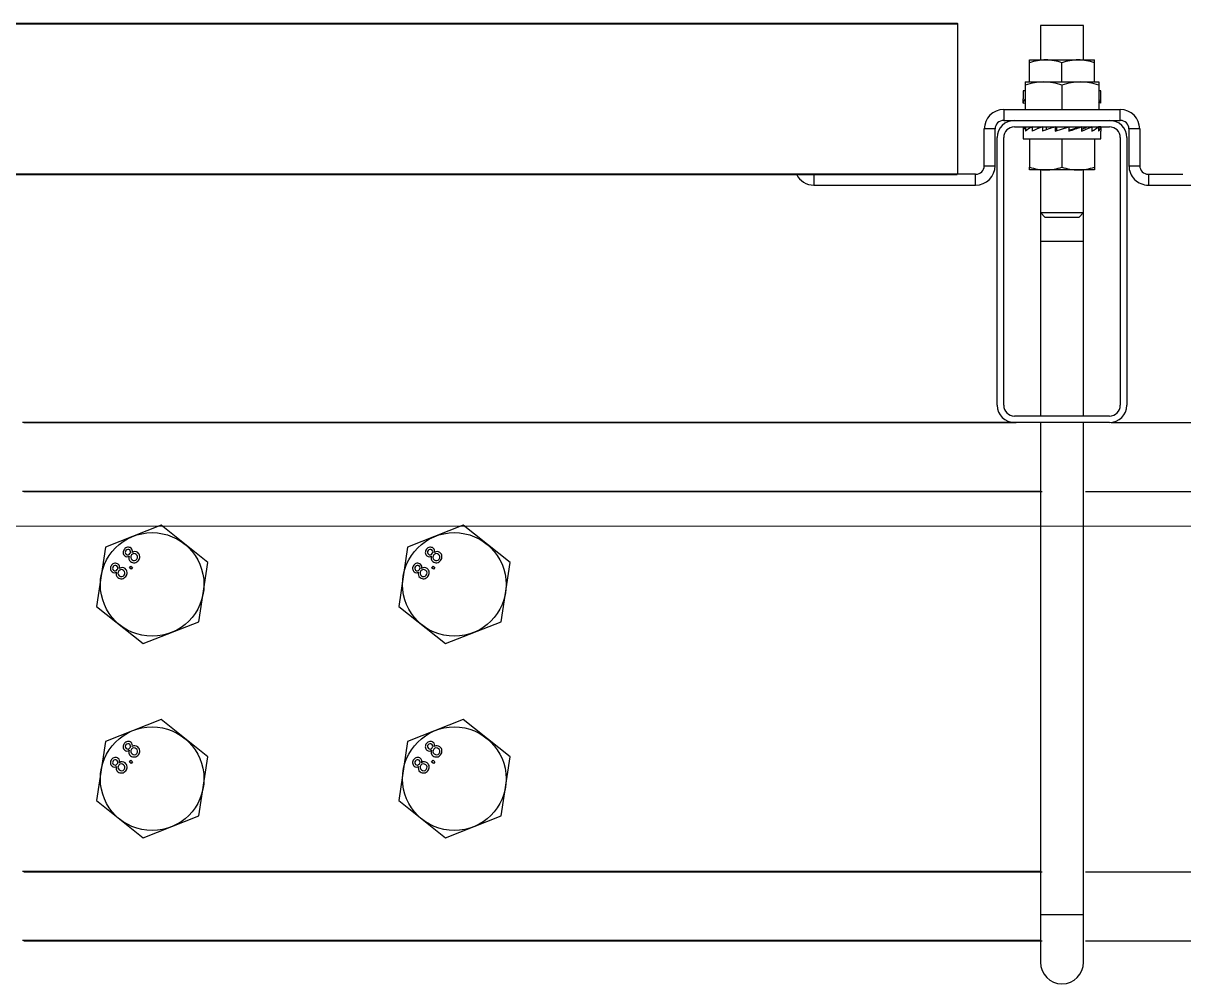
# Model space of a CAD drawing. Header units: feet. Extents: x 0.3 to 98.5, y -18.6 to 31.5.
# Drawn here: x 84.8979 to 85.1154, y -4.9045 to -4.7245 of the extents above; entities that cross this region are included whole.
import ezdxf

# ---------------------------------------------------------------- set-up
doc = ezdxf.new("R2010")
doc.units = ezdxf.units.FT
doc.header["$MEASUREMENT"] = 0
doc.layers.add('ATI CENTER SUPPORT', color=7, linetype='Continuous')

msp = doc.modelspace()

# ---------------------------------------------------------------- linework, layer by layer
at = {"color": 7, "linetype": 'Continuous', "lineweight": 25}
for p, q in [((85.08851998056599, -4.72489157488269), (85.08851998056599, -4.731362164530575)), ((85.09660821762591, -4.724891574882703), (85.08851998056612, -4.724891574882703)), ((85.09660821762583, -4.731362164530575), (85.09660821762583, -4.72489157488269)), ((85.08649792130137, -4.735487165431088), (85.08649792130134, -4.731362164530578)), ((85.08649792130134, -4.731362164530578), (85.0986302768911, -4.731362164530583)), ((85.09256409909614, -4.735487165431088), (85.09256409909618, -4.731903973677673)), ((85.09863027689103, -4.735487165431088), (85.0986302768911, -4.731362164530583)), ((85.08568909759538, -4.735487165431056), (85.08568909759542, -4.736101215797774)), ((85.08568909759538, -4.735487165431056), (85.0994391005971, -4.735487165431088)), ((85.0994391005971, -4.735487165431088), (85.09943910059705, -4.740663637149378)), ((85.08528468574232, -4.737185695213652), (85.08528468574232, -4.738641577884417)), ((85.08568909759538, -4.737185695213652), (85.08528468574232, -4.737185695213652)), ((85.08568909759542, -4.736101215797774), (85.08568909759538, -4.740663637149355)), ((85.09256409909625, -4.736101215797794), (85.09256409909625, -4.740663637149375)), ((85.09984351245002, -4.737185695213652), (85.0994391005971, -4.737185695213652)), ((85.09984351245002, -4.739450401590398), (85.09984351245002, -4.737185695213652)), ((85.08528468574244, -4.739450401590398), (85.08528468574232, -4.738641577884417)), ((85.08528468574244, -4.739450401590398), (85.08568909759538, -4.73942793426523)), ((85.09984351245002, -4.739450401590398), (85.09943910059705, -4.739427934265234)), ((85.08164497914821, -4.740663637145497), (85.08164497914825, -4.742685696410451)), ((85.08164497914821, -4.740663637145497), (85.10348321920974, -4.7406636371455)), ((85.10348321920976, -4.742685696410451), (85.10348321920974, -4.7406636371455)), ((85.0800273317363, -4.744303343822418), (85.07800527247134, -4.744303343822418)), ((85.0780052724713, -4.751178345323262), (85.07800527247134, -4.744303343822418)), ((85.08002733173623, -4.75117834532327), (85.0800273317363, -4.744303343822418)), ((85.08164497914825, -4.742685696410451), (85.10348321920976, -4.742685696410451)), ((85.08366703833038, -4.743898931973309), (85.101461159862, -4.743898931973309)), ((85.08528469585265, -4.743898931973309), (85.08528469585265, -4.746163638350055)), ((85.08528469585265, -4.743898931973309), (85.08569907418011, -4.743921952991498)), ((85.08572369819417, -4.743898931973309), (85.08572369819422, -4.744707755679291)), ((85.08572369819417, -4.743898931973309), (85.08685411452201, -4.743965763302741)), ((85.08667101968466, -4.743898931973309), (85.08667101968466, -4.743954938555159)), ((85.08698775505759, -4.743898931973309), (85.08698775505762, -4.744707755679291)), ((85.08698775505759, -4.743898931973309), (85.0880497407255, -4.743975949963978)), ((85.0880497407255, -4.743975949963978), (85.0880497407255, -4.744235370708243)), ((85.08892440252956, -4.743898931973312), (85.08892440252956, -4.744707755679291)), ((85.08892440252956, -4.743898931973312), (85.08961756444558, -4.743975949963975)), ((85.08961756444558, -4.743975949963975), (85.08961756444558, -4.744460821129912)), ((85.09130005234306, -4.743898931973309), (85.09130005234306, -4.744707755679286)), ((85.09130005234306, -4.744707755679306), (85.09382816606983, -4.743898931973312)), ((85.09130005234306, -4.743898931973309), (85.09154078495024, -4.743975949963975)), ((85.09154078495024, -4.743975949963975), (85.09154078495015, -4.744630737688621)), ((85.09382816606991, -4.743898931973302), (85.09382816606983, -4.744707755679286)), ((85.09620381588341, -4.743898931973309), (85.09551065396734, -4.743975949963978)), ((85.09620381588341, -4.743898931973309), (85.09620381588341, -4.744707755679286)), ((85.09814046335538, -4.743898931973309), (85.09707847768743, -4.743975949963978)), ((85.09814046335538, -4.743898931973309), (85.09814046335538, -4.744707755679286)), ((85.09940452021876, -4.743898931973309), (85.09814046335538, -4.74397366426315)), ((85.09845719872823, -4.743954938555168), (85.09845719872823, -4.743898931973309)), ((85.09940452021876, -4.743898931973309), (85.09940452021876, -4.744707755679295)), ((85.09984352256026, -4.743898931973309), (85.09940452021876, -4.743923320992284)), ((85.09984352256026, -4.743898931973309), (85.09984352256039, -4.744707755679295)), ((85.10712292588671, -4.744303343822418), (85.10510086662174, -4.744303343822418)), ((85.10510086662174, -4.744303343822418), (85.10510086662171, -4.75117834532327)), ((85.10712292588671, -4.744303343822418), (85.10712292588667, -4.75117834532327)), ((85.08043174350645, -4.796068061009168), (85.08043174350645, -4.745920991238259)), ((85.08164497906542, -4.796068061009168), (85.08164497906542, -4.745920991238259)), ((85.08528469585265, -4.746163638350055), (85.09984352256032, -4.746163638350055)), ((85.08649793141161, -4.746163638350059), (85.08649793141159, -4.751445359886043)), ((85.09256410920646, -4.746163638350064), (85.09256410920646, -4.75144535988604)), ((85.09863028700134, -4.746163638350055), (85.09863028700134, -4.751987169033132)), ((85.09984352256032, -4.746163638350055), (85.09984352256032, -4.744707755679295)), ((85.10348321912699, -4.745920991238259), (85.10348321912699, -4.796068061009168)), ((85.1046964546859, -4.745920991238259), (85.1046964546859, -4.796068061009168)), ((85.0763876250594, -4.752795992735228), (84.53520451067875, -4.752795992735228)), ((84.53888465862381, -4.752674669183218), (85.07270830457219, -4.752674669183214)), ((84.53901967145195, -4.752811894418978), (85.07290473806242, -4.752811894418969)), ((85.04605673608509, -4.752795992735225), (85.04605673608502, -4.754818052000175)), ((85.07258698101627, -4.75279599273911), (85.07270830457219, -4.752674669183214)), ((85.07638762505933, -4.754818052000191), (85.0763876250594, -4.752795992735228)), ((85.0780052724713, -4.751178345323262), (85.08002733173623, -4.75117834532327)), ((85.08649793141161, -4.751987169033129), (85.08649793141159, -4.751445359886043)), ((85.09863028700134, -4.751987169033132), (85.08649793141161, -4.751987169033129)), ((85.08851998056633, -4.751987169033132), (85.08851998056599, -4.798090120274127)), ((85.09660821762583, -4.798090120274127), (85.09660821762613, -4.751987169033132)), ((85.10510086662171, -4.75117834532327), (85.10712292588667, -4.75117834532327)), ((85.10874057329873, -4.752795992735228), (85.10874057329862, -4.754818052000191)), ((85.10874057329873, -4.752795992735228), (85.11521116286062, -4.752795992735233)), ((85.04605673608502, -4.754818052000175), (85.07638762505933, -4.754818052000191)), ((85.10874057329862, -4.754818052000191), (85.13907146227295, -4.754818052000195)), ((85.0885199805663, -4.759974303129708), (85.0894299072355, -4.760884229798938)), ((85.08851998056633, -4.759974303129708), (85.09660821762613, -4.759974303129708)), ((85.09569829095693, -4.760884229798938), (85.0894299072355, -4.760884229798938)), ((85.09569829095693, -4.760884229798938), (85.09660821762613, -4.759974303129708)), ((85.101461159862, -4.798090120274127), (85.08366703833038, -4.798090120274127)), ((85.101461159862, -4.799303355833103), (84.89783979187982, -4.799303355833103)), ((85.0839911094851, -4.799345760312714), (84.89805796706507, -4.799345760312718)), ((85.08851998056599, -4.799303355833103), (85.08851998056615, -4.900406319080886)), ((85.09660821762594, -4.900406319080886), (85.09660821762583, -4.799303355833103)), ((86.76670707877474, -4.799345760312714), (85.10179537121837, -4.799345760312718)), ((84.92376842110156, -4.818551060791902), (84.91333814316822, -4.822651657505265)), ((84.9325347809927, -4.825533648094031), (84.92376842110156, -4.818551060791902)), ((84.9803860805203, -4.818551060791902), (84.96995580258694, -4.822651657505265)), ((84.98915244041143, -4.825533648094031), (84.9803860805203, -4.818551060791902)), ((84.91333814316822, -4.822651657505265), (84.91167422512594, -4.833734841520782)), ((84.96995580258694, -4.822651657505265), (84.9682918845447, -4.833734841520782)), ((84.91784250947964, -4.826511863714138), (84.91810799451811, -4.826178557835907)), ((84.91817581535784, -4.826777348752625), (84.91784250947964, -4.826511863714138)), ((84.91810799451811, -4.826178557835907), (84.91844130039634, -4.82644404287443)), ((84.91844130039634, -4.82644404287443), (84.91817581535784, -4.826777348752625)), ((84.93087086295046, -4.836616832109552), (84.9325347809927, -4.825533648094031)), ((84.97446016889839, -4.826511863714138), (84.97472565393687, -4.826178557835907)), ((84.9747934747766, -4.826777348752625), (84.97446016889839, -4.826511863714138)), ((84.97472565393687, -4.826178557835907), (84.97505895981513, -4.82644404287443)), ((84.97505895981513, -4.82644404287443), (84.9747934747766, -4.826777348752625)), ((84.9874885223692, -4.836616832109552), (84.98915244041143, -4.825533648094031)), ((84.91167422512594, -4.833734841520782), (84.92044058501713, -4.840717428822917)), ((84.9682918845447, -4.833734841520782), (84.97705824443587, -4.840717428822917)), ((84.92044058501713, -4.840717428822917), (84.93087086295046, -4.836616832109552)), ((84.97705824443587, -4.840717428822917), (84.9874885223692, -4.836616832109552)), ((84.92376842110156, -4.854948127561114), (84.91333814316822, -4.859048724274471)), ((84.9325347809927, -4.861930714863238), (84.92376842110156, -4.854948127561114)), ((84.9803860805203, -4.854948127561114), (84.96995580258694, -4.859048724274471)), ((84.98915244041143, -4.861930714863238), (84.9803860805203, -4.854948127561114)), ((84.91333814316822, -4.859048724274471), (84.91167422512594, -4.870131908289991)), ((84.96995580258694, -4.859048724274471), (84.9682918845447, -4.870131908289991)), ((84.91784250947964, -4.862908930483345), (84.91810799451811, -4.862575624605117)), ((84.91817581535784, -4.863174415521835), (84.91784250947964, -4.862908930483345)), ((84.91810799451811, -4.862575624605117), (84.91844130039634, -4.862841109643636)), ((84.91844130039634, -4.862841109643636), (84.91817581535784, -4.863174415521835)), ((84.93087086295046, -4.87301389887875), (84.9325347809927, -4.861930714863238)), ((84.97446016889839, -4.862908930483345), (84.97472565393687, -4.862575624605117)), ((84.9747934747766, -4.863174415521835), (84.97446016889839, -4.862908930483345)), ((84.97472565393687, -4.862575624605117), (84.97505895981513, -4.862841109643636)), ((84.97505895981513, -4.862841109643636), (84.9747934747766, -4.863174415521835)), ((84.9874885223692, -4.87301389887875), (84.98915244041143, -4.861930714863238)), ((84.91167422512594, -4.870131908289991), (84.92044058501713, -4.87711449559212)), ((84.9682918845447, -4.870131908289991), (84.97705824443587, -4.87711449559212)), ((84.92044058501713, -4.87711449559212), (84.93087086295046, -4.87301389887875)), ((84.97705824443587, -4.87711449559212), (84.9874885223692, -4.87301389887875)), ((85.08851998056649, -4.896362200550983), (84.89783979187982, -4.896362200550983)), ((85.08884681723075, -4.896459915221399), (84.89805796706507, -4.896459915221399)), ((85.98229704238722, -4.896459915221395), (85.09693966347315, -4.896459915221399))]:
    msp.add_line(p, q, dxfattribs=at)
at = {"color": 8, "linetype": 'Continuous', "lineweight": 25}
for p, q in [((85.08851998056612, -4.765332760181849), (85.09660821762591, -4.765332760181849)), ((85.08851998056599, -4.812244535128816), (84.89783979187982, -4.812244535128816)), ((85.08884681723025, -4.81229431430054), (84.89805796706507, -4.81229431430054)), ((85.98229704238676, -4.812294314300535), (85.09693966347265, -4.81229431430054)), ((85.08851998056599, -4.88342102125527), (84.89783979187982, -4.88342102125527)), ((85.08884681723025, -4.883511361233579), (84.89805796706507, -4.883511361233579)), ((85.98229704238676, -4.883511361233573), (85.09693966347265, -4.883511361233579)), ((85.09660821762583, -4.891509258315062), (85.08851998056599, -4.891509258315062))]:
    msp.add_line(p, q, dxfattribs=at)
at = {"color": 7, "linetype": 'Continuous', "lineweight": 25}
for centre, radius in [((84.92210450305932, -4.8296342448074), 0.009705884471790579), ((84.9787221624781, -4.8296342448074), 0.009705884471792369), ((84.92210450305932, -4.866031311576611), 0.009705884471792827), ((84.9787221624781, -4.866031311576611), 0.009705884471794617)]:
    msp.add_circle(centre, radius, dxfattribs=at)
for centre, radius, start, end in [((85.08966056041407, -4.740848032484427), 0.009486752557978845, 90.78245018507972, 109.473707815577), ((85.08943564026838, -4.740656688644257), 0.009295013390171157, 70.33172607780537, 89.41211592169513), ((85.09574216691098, -4.740934403533819), 0.009573336848865284, 90.86772227456395, 109.3884357265494), ((85.09546810399104, -4.740845422590152), 0.009484136550286218, 70.52369126428171, 89.22015073529651), ((85.08927934232275, -4.746270958626821), 0.01078487489084618, 90.81149553532596, 109.4446624650777), ((85.08895478101503, -4.746377732715192), 0.01089192255596222, 70.64770595721897, 89.09613604191921), ((85.0961590400534, -4.746297248479028), 0.01081122948244297, 90.83440817254076, 109.4217498277474), ((85.09585477537519, -4.74623782078411), 0.01075165791610498, 70.52629658455047, 89.2175454148977), ((85.08164497914825, -4.744303343822418), 0.003639706676920827, 90.00000000091336, 179.999999973584), ((85.10348321920976, -4.744303343822422), 0.003639706676920827, 3.76347700238235e-08, 90.00000000091336), ((85.08164497914825, -4.744303343822418), 0.001617647411963854, 90.00000000031184, 180.0000000008219), ((85.08366703833038, -4.745920991238259), 0.003235294823927708, 90, 180), ((85.08366703833038, -4.745920991238259), 0.002022059264956973, 90, 180), ((85.101461159862, -4.745920991238259), 0.003235294823930582, 0, 90), ((85.101461159862, -4.745920991238259), 0.002022059264956973, 0, 90), ((85.10348321920976, -4.744303343822422), 0.001617647411966728, 1.791329866792697e-08, 90.00000000020442), ((85.04605673608502, -4.751178345323254), 0.003639706676923701, 206.3878000296617, 270.0000000000748), ((85.07638762505933, -4.751178345323257), 0.001617647411966728, 270.0000000034608, 359.9999999951158), ((85.07638762505933, -4.751178345323257), 0.003639706676926574, 270.0000000000748, 359.9999999848026), ((85.0896601043116, -4.742503910973614), 0.00948413655022645, 250.5236912642016, 269.2201507353713), ((85.0893860413917, -4.742414930029842), 0.009573336848910804, 270.8677222745847, 289.3884357264927), ((85.0956925680343, -4.74269264491944), 0.00929501339018241, 250.3317260778283, 269.4121159216737), ((85.09546764788857, -4.742501301079248), 0.009486752558007539, 270.782450185079, 289.4737078155542), ((85.10874057329862, -4.75117834532327), 0.003639706676923701, 179.999999993848, 270.0000000000748), ((85.10874057329862, -4.75117834532327), 0.001617647411969601, 179.9999999788306, 270.0000000033638), ((85.08366703833038, -4.796068061009168), 0.003235294823930582, 180, 270), ((85.08366703833038, -4.796068061009168), 0.002022059264956973, 180, 270), ((85.101461159862, -4.796068061009168), 0.002022059264956973, 270, 0), ((85.101461159862, -4.796068061009168), 0.003235294823930582, 270, 0), ((84.91762343659722, -4.823525615756838), 0.0008688626994253722, 52.56954782265929, 146.3531102006553), ((84.97424109601597, -4.823525615756834), 0.0008688626994243615, 52.56954782259098, 146.3531102010794), ((84.91752643390552, -4.823634628119732), 0.0008607272757863875, 136.6887328295647, 230.1643582291308), ((84.91740312196399, -4.823773370868851), 0.0006752217047608496, 230.6575862353095, 306.7213837303979), ((84.91753704055068, -4.823603481378925), 0.0004654051527313471, 135.7923489579143, 230.6758705599289), ((84.91759630242026, -4.823544084586537), 0.0004739547591122078, 50.94924399346862, 145.9883552166154), ((84.9175450478325, -4.823604840473182), 0.000469481080608811, 229.8147818374819, 327.0906479652737), ((84.91854536792997, -4.824665977499816), 0.0008178460750375326, 154.5551625790811, 234.8026570458489), ((84.9176106624516, -4.823537809332361), 0.0004600908425225167, 315.5656688605565, 51.8457035714301), ((84.9186843765665, -4.824506210647758), 0.0006026869684153379, 138.8050774587419, 234.3605802686496), ((84.91774267634024, -4.823362212461852), 0.0006666478961573653, 336.5828703369312, 52.17170853373301), ((84.91873289689191, -4.824467981694962), 0.0006170140193257539, 48.70675852739125, 144.4529299850776), ((84.91885213053403, -4.824319911855129), 0.0008530146569091472, 49.13459479537831, 125.6954492634811), ((84.91878952628595, -4.824494335286293), 0.0006024333412707763, 318.2062881880139, 54.41685099851775), ((84.91878928068452, -4.824465185274714), 0.001005123105476274, 318.0288382163902, 51.8444231219141), ((84.97414409332428, -4.823634628119732), 0.0008607272757842965, 136.6887328294125, 230.1643582292987), ((84.97402078138275, -4.823773370868851), 0.0006752217047608496, 230.6575862353095, 306.7213837302067), ((84.97415469996952, -4.823603481378925), 0.0004654051527292873, 135.7923489576825, 230.6758705601941), ((84.97421396183903, -4.823544084586533), 0.0004739547591093704, 50.94924399350671, 145.9883552170907), ((84.97416270725125, -4.823604840473187), 0.0004694810806066157, 229.8147818372452, 327.0906479653733), ((84.97516302734877, -4.824665977499816), 0.000817846075040689, 154.5551625792566, 234.8026570456904), ((84.97422832187036, -4.823537809332361), 0.0004600908425192531, 315.5656688600679, 51.84570357172996), ((84.97530203598527, -4.824506210647758), 0.0006026869684192874, 138.8050774591018, 234.3605802684244), ((84.974360335759, -4.823362212461852), 0.0006666478961573653, 336.5828703369312, 52.17170853373301), ((84.97535055631067, -4.824467981694962), 0.0006170140193288547, 48.70675852756471, 144.452929985024), ((84.97546978995283, -4.824319911855129), 0.0008530146569091472, 49.13459479537831, 125.6954492634811), ((84.97540718570468, -4.824494335286293), 0.0006024333412741204, 318.2062881883701, 54.41685099806703), ((84.97540694010328, -4.824465185274714), 0.001005123105474499, 318.028838216276, 51.84442312204136), ((84.91513706855908, -4.826634381023819), 0.0008607272757349536, 136.6887328281579, 230.1643582322913), ((84.91523407125078, -4.826525368660882), 0.00086886269937196, 52.56954781852019, 146.3531102039553), ((84.91514767520431, -4.826603234283032), 0.0004654051527160056, 135.792348959704, 230.6758705603339), ((84.91520693707389, -4.826543837490568), 0.0004739547590515349, 50.94924398706258, 145.9883552257175), ((84.91515568248609, -4.82660459337732), 0.0004694810805814446, 229.8147818332902, 327.0906479720279), ((84.91522129710528, -4.826537562236467), 0.0004600908424881058, 315.5656688616243, 51.84570357550258), ((84.91535331099395, -4.826361965365946), 0.0006666478960787817, 336.5828703296637, 52.17170853881707), ((84.91634353154551, -4.827467734599061), 0.0006170140193194986, 48.7067585263184, 144.452929986688), ((84.91646276518767, -4.827319664759127), 0.0008530146568081837, 49.13459479055031, 125.6954492700867), ((84.9164001609396, -4.827494088190395), 0.0006024333412329113, 318.2062881850806, 54.41685100126862), ((84.91639991533815, -4.827464938178835), 0.001005123105463848, 318.0288382154102, 51.844423122807), ((84.91871424302549, -4.824559784277383), 0.001004901152299632, 230.4200572762727, 324.9167134504748), ((84.91874067973023, -4.824536906741517), 0.0006138552616110007, 228.4095398998494, 324.2182622798772), ((84.97175472797787, -4.826634381023819), 0.0008607272757370446, 136.68873282831, 230.1643582321521), ((84.9718517306696, -4.826525368660882), 0.0008688626993757819, 52.56954781881682, 146.3531102041813), ((84.9717653346231, -4.82660323428304), 0.0004654051527069669, 135.7923489579565, 230.6758705605002), ((84.97182459649265, -4.826543837490565), 0.0004739547590475753, 50.94924398689471, 145.9883552263029), ((84.97177334190488, -4.826604593377328), 0.0004694810805782967, 229.8147818330902, 327.0906479726135), ((84.97183895652401, -4.826537562236467), 0.0004600908424845554, 315.5656688608834, 51.84570357606319), ((84.9719709704127, -4.826361965365946), 0.0006666478960787817, 336.5828703296637, 52.17170853881707), ((84.9729611909643, -4.827467734599057), 0.0006170140193103782, 48.70675852580015, 144.4529299868728), ((84.9730804246065, -4.827319664759118), 0.0008530146567997843, 49.13459479031807, 125.6954492704149), ((84.97301782035835, -4.827494088190399), 0.0006024333412330036, 318.2062881852762, 54.41685100165122), ((84.97301757475691, -4.827464938178835), 0.001005123105462072, 318.0288382154102, 51.84442312294106), ((84.97533190244425, -4.824559784277383), 0.001004901152299632, 230.4200572762727, 324.9167134504748), ((84.97535833914901, -4.824536906741517), 0.0006138552616090932, 228.409539900061, 324.218262280051), ((84.91501375661763, -4.826773123773025), 0.000675221704685692, 230.65758623039, 306.721383733654), ((84.9161560025837, -4.827665730403915), 0.0008178460751106227, 154.5551625811404, 234.8026570415106), ((84.91632487767905, -4.827559537181427), 0.001004901152353936, 230.4200572794824, 324.9167134472193), ((84.91629501122017, -4.827505963551868), 0.0006026869684698865, 138.8050774642078, 234.3605802632665), ((84.91635131438385, -4.827536659645588), 0.0006138552616425981, 228.4095399038574, 324.2182622785335), ((84.97163141603637, -4.82677312377302), 0.0006752217046937799, 230.6575862303217, 306.7213837333589), ((84.97277366200244, -4.827665730403918), 0.000817846075100118, 154.5551625803499, 234.8026570417717), ((84.9729425370978, -4.827559537181427), 0.001004901152353936, 230.4200572794824, 324.9167134472193), ((84.97291267063892, -4.827505963551872), 0.0006026869684642026, 138.805077463292, 234.3605802635581), ((84.9729689738026, -4.827536659645588), 0.0006138552616439626, 228.4095399036536, 324.218262278366), ((84.9175264339055, -4.860031694888939), 0.0008607272757833687, 136.6887328295647, 230.1643582292987), ((84.91762343659722, -4.859922682526049), 0.0008688626994291378, 52.56954782305203, 146.3531102006019), ((84.91759630242026, -4.859941151355743), 0.0004739547591103975, 50.94924399374151, 145.9883552173769), ((84.9176106624516, -4.859934876101571), 0.0004600908425286723, 315.5656688613278, 51.84570357082842), ((84.91774267634021, -4.859759279231058), 0.0006666478961623351, 336.5828703371236, 52.17170853333721), ((84.97414409332428, -4.860031694888939), 0.0008607272757815282, 136.68873282942, 230.1643582294359), ((84.97424109601597, -4.859922682526045), 0.0008688626994259537, 52.56954782282056, 146.3531102009047), ((84.97421396183903, -4.859941151355743), 0.0004739547591103975, 50.94924399374151, 145.9883552173769), ((84.97422832187036, -4.859934876101571), 0.000460090842525063, 315.5656688605565, 51.84570357139073), ((84.974360335759, -4.859759279231058), 0.0006666478961623351, 336.5828703371236, 52.17170853333721), ((84.91740312196399, -4.86017043763807), 0.0006752217047541826, 230.6575862348381, 306.7213837309858), ((84.91753704055068, -4.86000054814814), 0.0004654051527244952, 135.792348957432, 230.6758705607361), ((84.9175450478325, -4.860001907242378), 0.0004694810806157379, 229.8147818386472, 327.0906479643019), ((84.91854536792997, -4.861063044269023), 0.0008178460750358765, 154.5551625788019, 234.8026570460084), ((84.91871424302549, -4.860956851046586), 0.001004901152299153, 230.4200572761651, 324.9167134504748), ((84.9186843765665, -4.860903277416969), 0.0006026869684130704, 138.8050774589497, 234.3605802684901), ((84.91873289689191, -4.860865048464165), 0.0006170140193235948, 48.70675852721984, 144.4529299857419), ((84.91874067973023, -4.860933973510724), 0.0006138552616088515, 228.4095398996767, 324.2182622796852), ((84.91885213053403, -4.86071697862434), 0.0008530146569113202, 49.13459479551934, 125.6954492632566), ((84.91878952628595, -4.860891402055492), 0.0006024333412688767, 318.2062881873882, 54.41685099835759), ((84.91878928068452, -4.860862252043921), 0.001005123105474499, 318.028838216276, 51.84442312204136), ((84.97402078138275, -4.86017043763807), 0.0006752217047541826, 230.6575862348381, 306.7213837307874), ((84.97415469996952, -4.860000548148132), 0.0004654051527303601, 135.7923489581747, 230.6758705604026), ((84.97416270725125, -4.860001907242389), 0.000469481080610941, 229.8147818382398, 327.0906479651744), ((84.97516302734877, -4.861063044269023), 0.0008178460750393289, 154.5551625789777, 234.8026570458489), ((84.97533190244425, -4.860956851046586), 0.001004901152301463, 230.4200572761353, 324.9167134502467), ((84.97530203598527, -4.860903277416969), 0.0006026869684130704, 138.8050774589497, 234.3605802687153), ((84.97535055631067, -4.860865048464168), 0.0006170140193257539, 48.70675852739125, 144.4529299856642), ((84.97535833914901, -4.860933973510724), 0.0006138552616077984, 228.4095398998878, 324.2182622798296), ((84.97546978995283, -4.86071697862434), 0.0008530146569113202, 49.13459479551934, 125.6954492632566), ((84.97540718570468, -4.860891402055492), 0.0006024333412731614, 318.2062881877724, 54.41685099790867), ((84.97540694010328, -4.860862252043921), 0.001005123105474499, 318.028838216276, 51.84442312204136), ((84.91513706855908, -4.863031447793026), 0.0008607272757391353, 136.6887328284243, 230.1643582320126), ((84.91523407125078, -4.862922435430084), 0.0008688626993765236, 52.56954781875168, 146.3531102038045), ((84.91501375661763, -4.863170190542238), 0.0006752217046848908, 230.6575862297119, 306.7213837331033), ((84.91514767520431, -4.863000301052234), 0.0004654051527178266, 135.7923489597022, 230.6758705600667), ((84.91520693707386, -4.862940904259771), 0.0004739547590468007, 50.94924398615153, 145.9883552258036), ((84.91515568248609, -4.863001660146531), 0.0004694810805814446, 229.8147818332902, 327.0906479720279), ((84.9161560025837, -4.864062797173121), 0.0008178460751109751, 154.555162581583, 234.802657041352), ((84.91522129710528, -4.862934629005678), 0.0004600908424805205, 315.5656688608834, 51.8457035761319), ((84.91629501122017, -4.863903030321075), 0.0006026869684698865, 138.8050774640098, 234.3605802632665), ((84.91535331099395, -4.862759032135153), 0.0006666478960815493, 336.582870329534, 52.17170853861534), ((84.91634353154551, -4.863864801368271), 0.0006170140193211692, 48.7067585263184, 144.4529299864726), ((84.91646276518767, -4.863716731528333), 0.0008530146568038375, 49.13459479027998, 125.6954492700867), ((84.9164001609396, -4.863891154959598), 0.0006024333412307689, 318.2062881848861, 54.41685100133408), ((84.91639991533815, -4.863862004948042), 0.001005123105461588, 318.0288382152946, 51.84442312270738), ((84.97175472797787, -4.863031447793026), 0.0008607272757370446, 136.68873282831, 230.1643582321521), ((84.9718517306696, -4.862922435430084), 0.0008688626993773739, 52.56954781904724, 146.3531102040088), ((84.97163141603637, -4.863170190542238), 0.0006752217046900691, 230.6575862298498, 306.7213837333589), ((84.9717653346231, -4.863000301052246), 0.0004654051527110864, 135.7923489584669, 230.6758705601655), ((84.97182459649265, -4.86294090425976), 0.0004739547590399561, 50.94924398548293, 145.9883552264922), ((84.97177334190488, -4.863001660146531), 0.0004694810805814191, 229.8147818335587, 327.0906479720279), ((84.97277366200244, -4.864062797173129), 0.0008178460750988835, 154.55516258053, 234.8026570416691), ((84.97183895652401, -4.862934629005678), 0.0004600908424787454, 315.5656688603628, 51.84570357639382), ((84.97291267063892, -4.86390303032108), 0.0006026869684658769, 138.8050774632596, 234.3605802633323), ((84.9719709704127, -4.862759032135153), 0.0006666478960815493, 336.582870329534, 52.17170853861534), ((84.9729611909643, -4.863864801368267), 0.0006170140193165924, 48.706758525935, 144.4529299862363), ((84.9730804246065, -4.863716731528333), 0.0008530146568016644, 49.13459479017704, 125.6954492701904), ((84.97301782035835, -4.863891154959598), 0.0006024333412340106, 318.2062881854683, 54.41685100104355), ((84.97301757475691, -4.863862004948042), 0.001005123105465138, 318.0288382154995, 51.84442312244737), ((84.91632487767905, -4.86395660395063), 0.001004901152358366, 230.4200572796883, 324.9167134468424), ((84.91635131438385, -4.863933726414783), 0.0006138552616485026, 228.4095399043843, 324.2182622780908), ((84.9729425370978, -4.86395660395063), 0.001004901152358366, 230.4200572796883, 324.9167134468424), ((84.9729689738026, -4.863933726414783), 0.0006138552616504101, 228.4095399042013, 324.2182622779468), ((85.092564099096, -4.900406319080886), 0.004044118529913946, 180, 359.9999999999598)]:
    msp.add_arc(centre, radius, start, end, dxfattribs=at)
for centre, major_axis, ratio, start_param, end_param in [((85.09256409909618, -4.739045989737404), (0.007278049616949971, 0.0004487293321518592), 0.3139956869168453, 2.773169766100909, 3.122235616502078), ((85.09256409909618, -4.739045989737404), (0.007278049616949971, 0.0004487293321518592), 0.3139956869168697, 5.914762419687241, 6.263828270086348), ((85.09256410920646, -4.744303343826304), (0.007278049616949971, 0.0004487293321518592), 0.3139956869172386, 2.773169766098982, 3.122235616497716), ((85.09256410920646, -4.744303343826304), (0.007271518732618914, 0.001257101864390051), 0.2696128487544556, 2.39688393119282, 2.745949781590152), ((85.09256410920646, -4.744303343826304), (0.007270547522224548, 0.001855740610828208), 0.1935411780521453, 2.045035615671025, 2.39410146606828), ((85.09256410920646, -4.744303343826304), (0.007276035090312824, 0.002211712988248142), 0.1002607130742437, 1.714862204697662, 2.063928055092521), ((85.09256410920646, -4.744303343826304), (0.007276035090312824, 0.002211712988248142), 0.1002607130739921, 4.856454858287004, 5.205520708687914), ((85.09256410920646, -4.744303343826304), (0.005890354629779623, 0.001790504536933482), 0.1002607130743454, 4.89809993566863, 5.205520708680876), ((85.09256410920646, -4.744303343826304), (0.00727054752222455, 0.001855740610831082), 0.1935411780518506, 5.186628269260293, 5.535694119659421), ((85.09256410920646, -4.744303343826304), (0.005885912138547874, 0.001502325121167506), 0.1935411780521692, 5.328746042172896, 5.535694119652257), ((85.09256410920646, -4.744303343826304), (0.007271518732618914, 0.001257101864390051), 0.2696128487541382, 5.53847658478533, 5.88754243518312), ((85.09256410920646, -4.744303343826304), (0.007278049616949971, 0.0004487293321518592), 0.3139956869168697, 5.914762419689659, 6.263828270090663)]:
    msp.add_ellipse(centre, major_axis=major_axis, ratio=ratio, start_param=start_param, end_param=end_param, dxfattribs=at)
at = {"layer": 'ATI CENTER SUPPORT', "color": 1}
for p, q in [((84.5388982787583, -4.724608325264242), (85.07302613075608, -4.724608325264238)), ((84.53901967145195, -4.724486932570609), (85.07290473806242, -4.724486932570599)), ((85.07302613075608, -4.724608325264238), (85.07290473806242, -4.724486932570599)), ((85.07302613075608, -4.752690501725335), (85.07302613075608, -4.724608325264238)), ((84.5388982787583, -4.75269050172534), (85.07302613075608, -4.752690501725335))]:
    msp.add_line(p, q, dxfattribs=at)
at = {"layer": 'ATI CENTER SUPPORT', "color": 8, "linetype": 'Continuous', "lineweight": 15}
msp.add_line((84.51076487692706, -4.818710617246438), (85.9747655003523, -4.818710611159406), dxfattribs=at)

doc.saveas('drawing.dxf')
